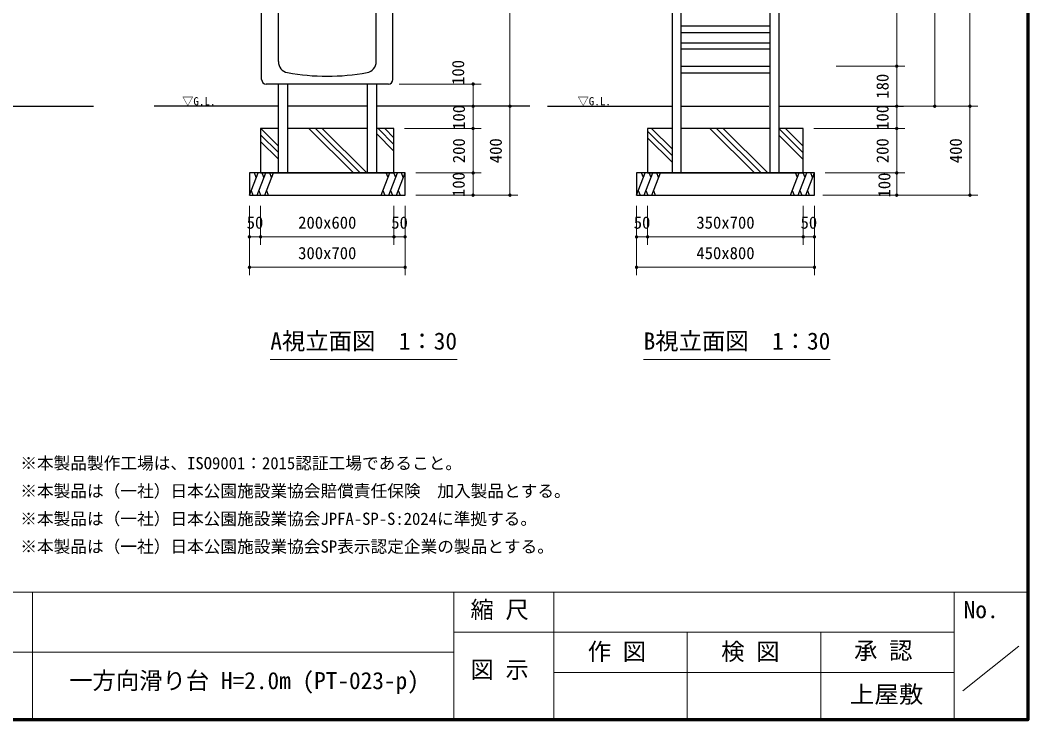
# Model space of a CAD drawing. Units: millimetres at full size, sheet at 1:30, with parts at other scales. Extents: x 450 to 12150, y 450 to 8460.
# Drawn here: x 7619 to 12150, y 450 to 3597 of the extents above; entities that cross this region are included whole.
import ezdxf
from ezdxf.enums import TextEntityAlignment as Align

# ---------------------------------------------------------------- set-up
doc = ezdxf.new("R2010")
doc.units = ezdxf.units.MM
doc.header["$LTSCALE"] = 30
doc.layers.add('D-BGD-TXT', color=7, linetype='Continuous')
doc.layers.add('D-DOC\u3000文章(説明、指示、参照事項等)', color=7, linetype='Continuous')
for name, color, linetype, lineweight in [('D-STR-DIM\u3000寸法線、寸法値', 7, 'Continuous', 13), ('D-STR-TXT\u3000文字列', 7, 'Continuous', 13), ('D-STR\u3000構造物外形線', 1, 'Continuous', 25), ('D-TTL', 7, 'Continuous', 70), ('D-TTL-FRAM', 7, 'Continuous', 13), ('D-TTL-TXT', 7, 'Continuous', 13)]:
    doc.layers.add(name, color=color, linetype=linetype, lineweight=lineweight)
doc.styles.add('ＭＳ ゴシック', font='')
doc.styles.get('ＭＳ ゴシック').set_extended_font_data('MS Gothic')

# ---------------------------------------------------------------- blocks, each defined once
blk = doc.blocks.new('filled_dot')
at = {"color": 0, "linetype": 'Continuous', "lineweight": -2, "const_width": 1.25}
blk.add_lwpolyline([(-0.625, 0, 1), (0.625, 0, 1)], format="xyb", close=True, dxfattribs=at)

msp = doc.modelspace()

# ---------------------------------------------------------------- linework, layer by layer
at = {"layer": 'D-STR-DIM\u3000寸法線、寸法値'}
for p, q in [((11889.81, 3209.35), (11889.81, 6159.35)), ((9821.24, 3209.35), (9821.24, 5209.35)), ((11560.39, 3389.35), (11560.39, 5209.35)), ((11731.24, 3209.35), (11731.24, 5209.35)), ((11288.31, 3389.35), (11596.39, 3389.35)), ((11288.31, 3389.35), (11596.39, 3389.35)), ((11560.39, 3209.35), (11560.39, 3389.35)), ((9322.83, 3309.35), (9691.56, 3309.35)), ((9655.56, 3209.35), (9655.56, 3309.35)), ((9261.43, 3209.35), (9691.56, 3209.35)), ((9356.83, 3209.35), (9691.56, 3209.35)), ((9562.4, 3209.35), (9857.24, 3209.35)), ((9655.56, 3109.35), (9655.56, 3209.35)), ((9719.24, 3209.35), (9857.24, 3209.35)), ((9821.24, 2809.35), (9821.24, 3209.35)), ((11288.31, 3209.35), (11596.39, 3209.35)), ((11288.31, 3209.35), (11767.24, 3209.35)), ((11288.31, 3209.35), (11596.39, 3209.35)), ((11298.39, 3209.35), (11925.81, 3209.35)), ((11560.39, 3209.35), (11560.39, 3109.35)), ((11859.24, 3209.35), (11925.81, 3209.35)), ((11889.81, 2809.35), (11889.81, 3209.35)), ((9347.83, 3109.35), (9691.56, 3109.35)), ((9347.83, 3109.35), (9691.56, 3109.35)), ((9655.56, 2909.35), (9655.56, 3109.35)), ((11188.31, 3109.35), (11596.39, 3109.35)), ((11188.31, 3109.35), (11596.39, 3109.35)), ((11560.39, 3109.35), (11560.39, 3061.65)), ((11560.39, 2909.35), (11560.39, 3109.35)), ((9397.83, 2909.35), (9691.56, 2909.35)), ((9397.83, 2909.35), (9691.56, 2909.35)), ((9655.56, 2809.35), (9655.56, 2909.35)), ((11238.31, 2909.35), (11596.39, 2909.35)), ((11238.31, 2909.35), (11596.39, 2909.35)), ((11560.39, 2809.35), (11560.39, 2909.35)), ((9397.83, 2809.35), (9691.56, 2809.35)), ((9397.83, 2809.35), (9857.24, 2809.35)), ((11228.74, 2809.35), (11596.39, 2809.35)), ((11238.31, 2809.35), (11925.81, 2809.35)), ((8649.83, 2761.35), (8649.83, 2586.1)), ((8649.83, 2761.35), (8649.83, 2449.1)), ((8699.83, 2761.35), (8699.83, 2586.1)), ((8699.83, 2761.35), (8699.83, 2586.1)), ((9299.83, 2761.35), (9299.83, 2586.1)), ((9299.83, 2761.35), (9299.83, 2586.1)), ((9349.83, 2761.35), (9349.83, 2586.1)), ((9349.83, 2761.35), (9349.83, 2449.1)), ((10390.31, 2761.35), (10390.31, 2586.1)), ((10390.31, 2761.35), (10390.31, 2449.1)), ((10440.31, 2761.35), (10440.31, 2586.1)), ((10440.31, 2761.35), (10440.31, 2586.1)), ((11140.31, 2761.35), (11140.31, 2586.1)), ((11140.31, 2761.35), (11140.31, 2586.1)), ((11190.31, 2761.35), (11190.31, 2586.1)), ((11190.31, 2761.35), (11190.31, 2449.1)), ((8699.83, 2622.1), (8649.83, 2622.1)), ((9299.83, 2622.1), (8699.83, 2622.1)), ((9349.83, 2622.1), (9299.83, 2622.1)), ((10440.31, 2622.1), (10390.31, 2622.1)), ((11140.31, 2622.1), (10440.31, 2622.1)), ((11190.31, 2622.1), (11140.31, 2622.1)), ((9349.83, 2485.1), (8649.83, 2485.1)), ((11190.31, 2485.1), (10390.31, 2485.1))]:
    msp.add_line(p, q, dxfattribs=at)
at = {"layer": 'D-STR-TXT\u3000文字列'}
for p, q in [((8743.29, 2070.9), (9583.29, 2070.9)), ((10421.85, 2070.9), (11261.85, 2070.9))]:
    msp.add_line(p, q, dxfattribs=at)
at = {"layer": 'D-STR\u3000構造物外形線'}
for p, q in [((8704.83, 3329.35), (8704.83, 5479.35)), ((8779.83, 3409.88), (8779.83, 5479.35)), ((9219.83, 3410.45), (9219.83, 5479.35)), ((9294.83, 3328.76), (9294.83, 5479.35)), ((10550.31, 5209.35), (10550.31, 2909.35)), ((10590.31, 5209.35), (10590.31, 2909.35)), ((10990.31, 5209.35), (10990.31, 2909.35)), ((11030.31, 5209.35), (11030.31, 2909.35)), ((10590.31, 3571.35), (10990.31, 3571.35)), ((10590.31, 3541.35), (10990.31, 3541.35)), ((10590.31, 3494.67), (10990.31, 3494.67)), ((10590.31, 3467.47), (10990.31, 3467.47)), ((10590.31, 3389.35), (10990.31, 3389.35)), ((10590.31, 3359.35), (10990.31, 3359.35)), ((9274.83, 3309.35), (8724.83, 3309.35)), ((8778.48, 3309.35), (8778.48, 2909.35)), ((8821.18, 3309.35), (8821.18, 2909.35)), ((9178.48, 3309.35), (9178.48, 2909.35)), ((9221.18, 3309.35), (9221.18, 2909.35)), ((7101.72, 3209.35), (7949.2, 3209.35)), ((8778.48, 3209.35), (8221.24, 3209.35)), ((9178.48, 3209.35), (8821.18, 3209.35)), ((9911.39, 3209.35), (9221.18, 3209.35)), ((9990.31, 3209.35), (10550.31, 3209.35)), ((10590.31, 3209.35), (10985.31, 3209.35)), ((11035.31, 3209.35), (11590.31, 3209.35)), ((8700.98, 3109.35), (8778.48, 3031.86)), ((9178.48, 3109.35), (8821.18, 3109.35)), ((8917.58, 3109.35), (9117.58, 2909.35)), ((8947.28, 3109.35), (9147.28, 2909.35)), ((8976.98, 3109.35), (9176.98, 2909.35)), ((9221.18, 3086.76), (9299.83, 3008.11)), ((9228.28, 3109.35), (9299.83, 3037.81)), ((9257.98, 3109.35), (9299.83, 3067.51)), ((10440.31, 3097.49), (10550.31, 2987.49)), ((10458.14, 3109.35), (10550.31, 3017.19)), ((10990.31, 3109.35), (10590.31, 3109.35)), ((10615.31, 3109.35), (10595.31, 3109.35)), ((10720.74, 3109.35), (10920.74, 2909.35)), ((10750.44, 3109.35), (10950.44, 2909.35)), ((10780.14, 3109.35), (10980.14, 2909.35)), ((11030.44, 3109.35), (11140.31, 2999.49)), ((11060.14, 3109.35), (11140.31, 3029.19)), ((8699.83, 3080.81), (8778.48, 3002.16)), ((8699.83, 3051.11), (8778.48, 2972.46)), ((10440.31, 3067.79), (10550.31, 2957.79)), ((11030.31, 3079.79), (11140.31, 2969.79)), ((8649.83, 2809.35), (8688.73, 2909.35)), ((8680.72, 2888.75), (8672.7, 2909.35)), ((8684.14, 2809.35), (8723.04, 2909.35)), ((8715.02, 2888.75), (8707.01, 2909.35)), ((8718.44, 2809.35), (8757.34, 2909.35)), ((8749.33, 2888.75), (8741.31, 2909.35)), ((9242.32, 2809.35), (9281.22, 2909.35)), ((9273.2, 2888.75), (9265.19, 2909.35)), ((9276.62, 2809.35), (9315.52, 2909.35)), ((9307.51, 2888.75), (9299.49, 2909.35)), ((9310.93, 2809.35), (9349.83, 2909.35)), ((9341.82, 2888.75), (9333.8, 2909.35)), ((10390.31, 2809.35), (10429.21, 2909.35)), ((10421.19, 2888.75), (10413.18, 2909.35)), ((10424.61, 2809.35), (10463.51, 2909.35)), ((10455.5, 2888.75), (10447.49, 2909.35)), ((10458.92, 2809.35), (10497.82, 2909.35)), ((10489.81, 2888.75), (10481.79, 2909.35)), ((11082.79, 2809.35), (11121.69, 2909.35)), ((11113.68, 2888.75), (11105.67, 2909.35)), ((11117.1, 2809.35), (11156, 2909.35)), ((11147.99, 2888.75), (11139.97, 2909.35)), ((11151.41, 2809.35), (11190.31, 2909.35)), ((11182.29, 2888.75), (11174.28, 2909.35)), ((8657.84, 2829.96), (8665.86, 2809.35)), ((8692.15, 2829.96), (8700.17, 2809.35)), ((8726.46, 2829.96), (8734.47, 2809.35)), ((9250.33, 2829.96), (9258.34, 2809.35)), ((9284.64, 2829.96), (9292.65, 2809.35)), ((9318.94, 2829.96), (9326.96, 2809.35)), ((10398.32, 2829.96), (10406.34, 2809.35)), ((10432.63, 2829.96), (10440.64, 2809.35)), ((10466.94, 2829.96), (10474.95, 2809.35)), ((11090.81, 2829.96), (11098.82, 2809.35)), ((11125.12, 2829.96), (11133.13, 2809.35)), ((11159.42, 2829.96), (11167.44, 2809.35))]:
    msp.add_line(p, q, dxfattribs=at)
for points in [[(8778.48, 3109.35), (8699.83, 3109.35), (8699.83, 2909.35)], [(8699.83, 2909.35), (9299.83, 2909.35), (9299.83, 3109.35), (9221.18, 3109.35)], [(10550.31, 3109.35), (10440.31, 3109.35), (10440.31, 2909.35)], [(10440.31, 2909.35), (11140.31, 2909.35), (11140.31, 3109.35), (11030.31, 3109.35)]]:
    msp.add_lwpolyline(points, dxfattribs=at)
for points in [[(8649.83, 2809.35), (9349.83, 2809.35), (9349.83, 2909.35), (8649.83, 2909.35)], [(10390.31, 2809.35), (11190.31, 2809.35), (11190.31, 2909.35), (10390.31, 2909.35)]]:
    msp.add_lwpolyline(points, close=True, dxfattribs=at)
for centre, radius, start, end in [((8829.83, 3409.88), 50, 180, 259.69155), ((9169.83, 3409.88), 50, 280.30845, 0), ((8999.83, 4344.55), 1000, 259.69155, 280.30845), ((8724.83, 3329.35), 20, 180, 270), ((9274.83, 3329.35), 20, 270, 0)]:
    msp.add_arc(centre, radius, start, end, dxfattribs=at)
at = {"layer": 'D-TTL'}
msp.add_lwpolyline([(450, 450), (450, 8460), (12150, 8460), (12150, 450)], close=True, dxfattribs=at)
at = {"layer": 'D-TTL-FRAM'}
for p, q in [((450, 1023.66), (12150, 1023.66)), ((9568.84, 1023.66), (9568.84, 450)), ((10018.84, 1023.66), (10018.84, 450)), ((11818.84, 1023.66), (11818.84, 450)), ((10018.84, 843.66), (9568.84, 843.66)), ((10018.84, 843.66), (11818.84, 843.66)), ((10618.84, 450), (10618.84, 843.66)), ((11218.84, 843.66), (11218.84, 450)), ((11857.99, 580.41), (12109.99, 782.01)), ((9568.84, 753.66), (7018.84, 753.66)), ((11818.84, 663.66), (10018.84, 663.66))]:
    msp.add_line(p, q, dxfattribs=at)
at = {"layer": 'D-TTL-TXT'}
msp.add_line((7673.94, 450), (7673.94, 1023.66), dxfattribs=at)

# ---------------------------------------------------------------- block references
at = {"layer": 'D-STR-DIM\u3000寸法線、寸法値', "xscale": 6, "yscale": 6}
for p, rotation in [((11560.39, 3389.35), 90), ((11560.39, 3389.35), 270), ((9655.56, 3309.35), 270), ((9655.56, 3209.35), 270), ((9655.56, 3209.35), 90), ((9821.24, 3209.35), 90), ((9821.24, 3209.35), 270), ((11560.39, 3209.35), 90), ((11560.39, 3209.35), 270), ((11731.24, 3209.35), 90), ((11889.81, 3209.35), 270), ((11889.81, 3209.35), 90), ((9655.56, 3109.35), 90), ((9655.56, 3109.35), 270), ((11560.39, 3109.35), 270), ((11560.39, 3109.35), 90), ((9655.56, 2909.35), 90), ((9655.56, 2909.35), 270), ((11560.39, 2909.35), 90), ((11560.39, 2909.35), 270), ((9655.56, 2809.35), 90), ((9821.24, 2809.35), 90), ((11560.39, 2809.35), 90), ((11889.81, 2809.35), 90), ((8699.83, 2622.1), 180), ((9299.83, 2622.1), 180), ((9349.83, 2622.1), 180), ((10440.31, 2622.1), 180), ((11140.31, 2622.1), 180), ((11190.31, 2622.1), 180), ((9349.83, 2485.1), 180), ((11190.31, 2485.1), 180)]:
    msp.add_blockref('filled_dot', p, dxfattribs=dict(at, rotation=rotation))
for p in [(8649.83, 2622.1), (8699.83, 2622.1), (9299.83, 2622.1), (10390.31, 2622.1), (10440.31, 2622.1), (11140.31, 2622.1), (8649.83, 2485.1), (10390.31, 2485.1)]:
    msp.add_blockref('filled_dot', p, dxfattribs=at)

# ---------------------------------------------------------------- texts
at = {"layer": 'D-BGD-TXT', "style": 'ＭＳ ゴシック', "width": 1.05}
msp.add_text('上屋敷', height=76.98, dxfattribs=at).set_placement((11349.44, 503.18), align=Align.BOTTOM_LEFT)
at = {"layer": 'D-DOC\u3000文章(説明、指示、参照事項等)', "style": 'ＭＳ ゴシック'}
for s, p in [('※本製品製作工場は、ISO9001：2015認証工場であること。', (7619.29, 1560.34)), ('※本製品は（一社）日本公園施設業協会賠償責任保険\u3000加入製品とする。\u3000', (7619.29, 1435.34)), ('※本製品は（一社）日本公園施設業協会JPFA-SP-S:2024に準拠する。', (7619.29, 1310.34)), ('※本製品は（一社）日本公園施設業協会SP表示認定企業の製品とする。', (7619.29, 1185.34))]:
    msp.add_text(s, height=54.99, dxfattribs=at).set_placement(p, align=Align.BOTTOM_LEFT)
at = {"layer": 'D-STR-DIM\u3000寸法線、寸法値', "style": 'ＭＳ ゴシック'}
for s, p in [('100', (9587.9, 3361.42)), ('180', (11496.26, 3299.35)), ('100', (9591.43, 3159.35)), ('100', (11496.26, 3159.35)), ('200', (9591.43, 3009.35)), ('400', (9757.11, 3009.35)), ('200', (11496.26, 3009.35)), ('400', (11825.68, 3009.35)), ('100', (9590.28, 2857.19)), ('100', (11504.33, 2855.05))]:
    msp.add_text(s, height=54.99, rotation=90, dxfattribs=at).set_placement(p, align=Align.MIDDLE_CENTER)
for s, p in [('50', (8674.83, 2686.24)), ('200x600', (8999.83, 2686.24)), ('50', (9324.83, 2686.24)), ('50', (10415.31, 2686.24)), ('350x700', (10790.31, 2686.24)), ('50', (11165.31, 2686.24)), ('300x700', (8999.83, 2549.24)), ('450x800', (10790.31, 2549.24))]:
    msp.add_text(s, height=54.99, dxfattribs=at).set_placement(p, align=Align.MIDDLE_CENTER)
at = {"layer": 'D-STR-TXT\u3000文字列', "style": 'ＭＳ ゴシック'}
for s, height, p in [('▽G.L.', 36.66, (8497.41, 3202.72)), ('▽G.L.', 36.66, (10275.32, 3202.72)), ('A視立面図\u30001：30', 76.98, (9583.29, 2091.9)), ('B視立面図\u30001：30', 76.98, (11261.85, 2091.9))]:
    msp.add_text(s, height=height, dxfattribs=at).set_placement(p, align=Align.BOTTOM_RIGHT)
at = {"layer": 'D-TTL-TXT', "style": 'ＭＳ ゴシック'}
for s, p in [('縮 尺', (9643.7, 883.97)), ('No.', (11861.45, 883.97)), ('作 図', (10170.93, 695.67)), ('検 図', (10771.35, 695.67)), ('承 認', (11368.7, 700.17)), ('図 示', (9643.7, 614.62)), ('一方向滑り台 H=2.0m (PT-023-p)', (7839.25, 564.96))]:
    msp.add_text(s, height=76.98, dxfattribs=at).set_placement(p, align=Align.BOTTOM_LEFT)

doc.saveas('drawing.dxf')
